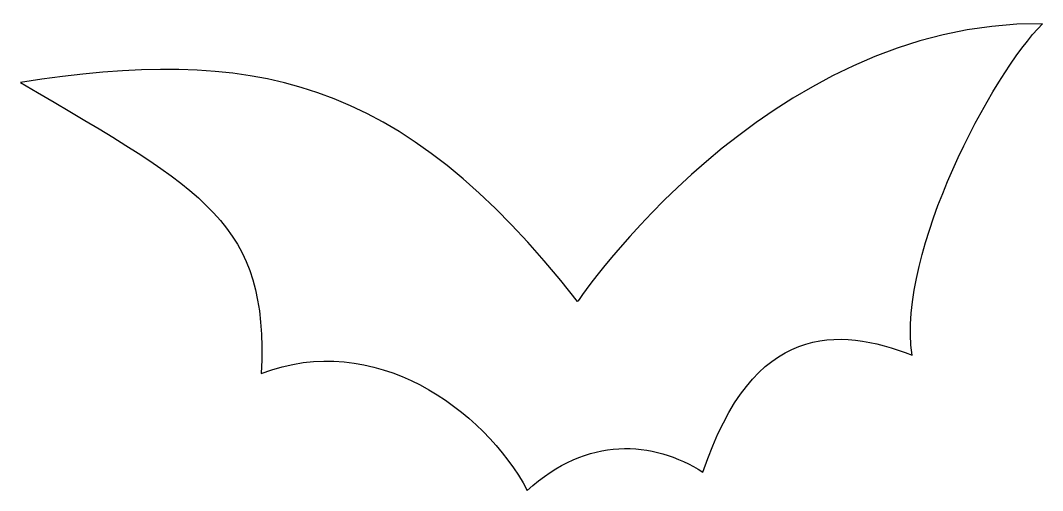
# Model space of a CAD drawing. Header units: centimetres. Extents: x -9.5 to 9.5, y -4.4 to 4.4.
import ezdxf

# ---------------------------------------------------------------- set-up
doc = ezdxf.new("R2010")
doc.units = ezdxf.units.CM
doc.header["$MEASUREMENT"] = 0
doc.layers.add('Camada 1', color=7, linetype='Continuous')

msp = doc.modelspace()

# ---------------------------------------------------------------- linework, layer by layer
at = {"layer": 'Camada 1'}
msp.add_open_spline([(0.85773, -0.82681), (0.85773, -0.82681), (4.38217, 4.41305), (9.52847, 4.35069), (9.52847, 4.35069), (8.59282, 3.41496), (6.81506, 0.10884), (7.09573, -1.82492), (7.09573, -1.82492), (5.72336, -1.29467), (4.13266, -1.20114), (3.19699, -4.00821), (3.19699, -4.00821), (2.26129, -3.41557), (1.0449, -3.32196), (-0.07797, -4.35127), (-0.07797, -4.35127), (-0.88892, -2.82298), (-2.94748, -1.35709), (-5.03716, -2.16798), (-5.03716, -2.16798), (-4.91239, 0.63909), (-6.0352, 1.20051), (-9.52847, 3.25904), (-9.52847, 3.25904), (-5.2555, 3.91405), (-2.47962, 3.44616), (0.85773, -0.82681)], degree=3, knots=[0, 0, 0, 0, 0.125, 0.125, 0.125, 0.125, 0.25, 0.25, 0.25, 0.25, 0.375, 0.375, 0.375, 0.375, 0.5, 0.5, 0.5, 0.5, 0.625, 0.625, 0.625, 0.625, 0.75, 0.75, 0.75, 0.75, 1, 1, 1, 1], dxfattribs=at)

doc.saveas('drawing.dxf')
